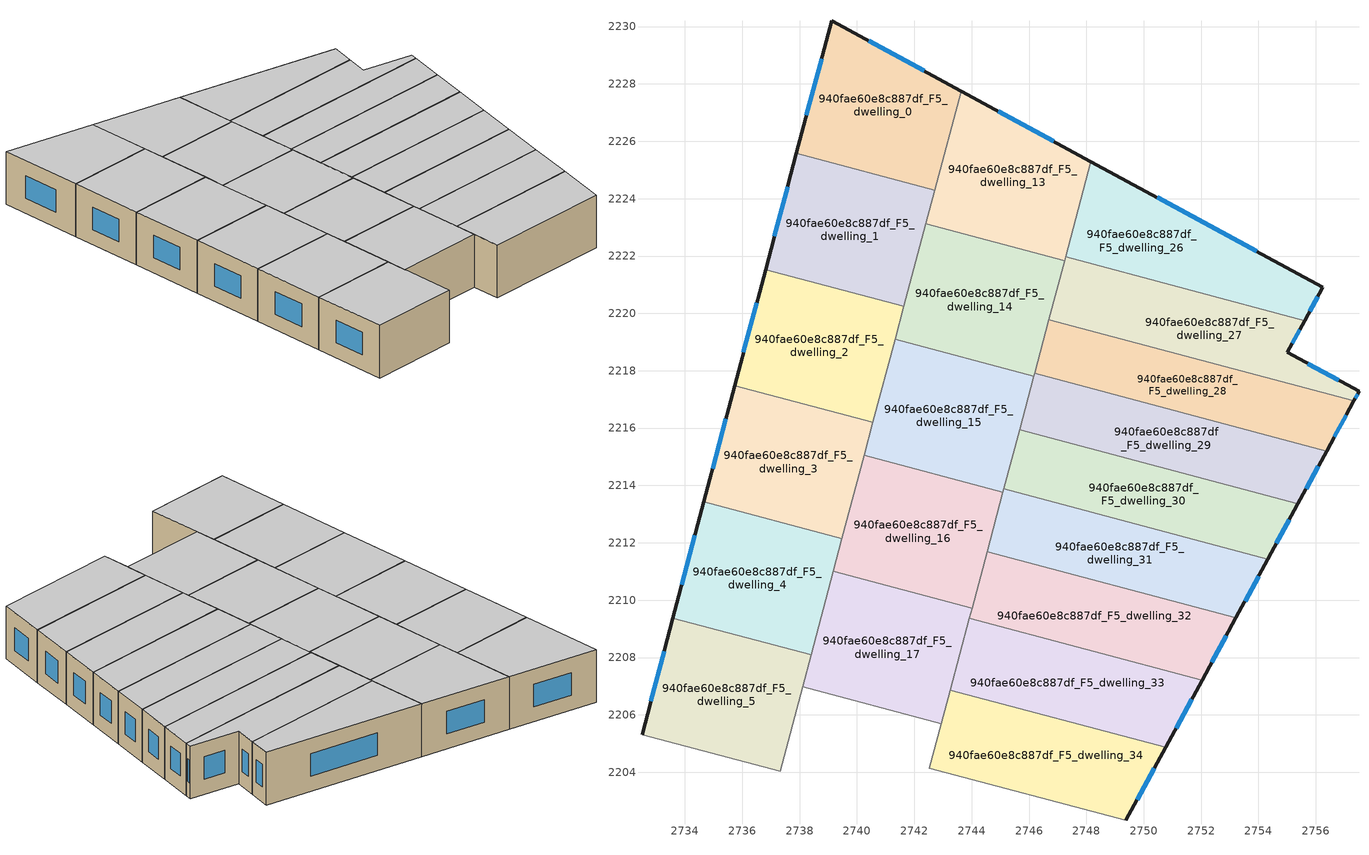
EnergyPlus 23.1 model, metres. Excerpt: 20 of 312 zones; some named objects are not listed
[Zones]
940fae60e8c887df_F5_dwelling_0
 floor to 940fae60e8c887df_F4_dwelling_0 (EU_floor_Construction): 2743.64,2227.75 2742.71,2224.29 2737.89,2225.58 2739.12,2230.21 z15
 wall outside (EU_wall_Construction): 2743.64,2227.75 2739.12,2230.21 2737.89,2225.58 z15:18
 wall to 940fae60e8c887df_F5_dwelling_1 (EU_wall_Construction): 2737.89,2225.58 2742.71,2224.29 z15:18
 wall to 940fae60e8c887df_F5_dwelling_13 (EU_wall_Construction): 2742.71,2224.29 2743.64,2227.75 z15:18
 window (EU_Window_Construction): 2738.76,2228.89 2738.24,2226.9 / 2742.34,2228.46 2740.41,2229.51 z15.86:17.14
 ceiling to 940fae60e8c887df_F6_dwelling_0 (EU_floor_Construction): 2742.71,2224.29 2743.64,2227.75 2739.12,2230.21 2737.89,2225.58 z18
940fae60e8c887df_F5_dwelling_1
 floor to 940fae60e8c887df_F4_dwelling_1 (EU_floor_Construction): 2742.71,2224.29 2741.64,2220.25 2736.81,2221.53 2737.89,2225.58 z15
 wall outside (EU_wall_Construction): 2737.89,2225.58 2736.81,2221.53 z15:18
 wall to 940fae60e8c887df_F5_dwelling_2 (EU_wall_Construction): 2736.81,2221.53 2741.64,2220.25 z15:18
 wall to 940fae60e8c887df_F5_dwelling_14 (EU_wall_Construction): 2741.64,2220.25 2742.4,2223.13 z15:18
 wall to 940fae60e8c887df_F5_dwelling_13 (EU_wall_Construction): 2742.4,2223.13 2742.71,2224.29 z15:18
 window (EU_Window_Construction): 2737.58,2224.42 2737.12,2222.69 z15.86:17.14
 ceiling to 940fae60e8c887df_F6_dwelling_1 (EU_floor_Construction): 2741.64,2220.25 2742.71,2224.29 2737.89,2225.58 2736.81,2221.53 z18
940fae60e8c887df_F5_dwelling_13
 floor to 940fae60e8c887df_F4_dwelling_13 (EU_floor_Construction): 2748.16,2225.3 2747.24,2221.84 2742.4,2223.13 2743.64,2227.75 z15
 wall outside (EU_wall_Construction): 2748.16,2225.3 2743.64,2227.75 z15:18
 wall to 940fae60e8c887df_F5_dwelling_14 (EU_wall_Construction): 2742.4,2223.13 2747.24,2221.84 z15:18
 wall to 940fae60e8c887df_F5_dwelling_26 (EU_wall_Construction): 2747.27,2221.97 2748.16,2225.3 z15:18
 wall to 940fae60e8c887df_F5_dwelling_27 (EU_wall_Construction): 2747.24,2221.84 2747.27,2221.97 z15:18
 window (EU_Window_Construction): 2746.87,2226 2744.93,2227.05 z15.86:17.14
 ceiling to 940fae60e8c887df_F6_dwelling_13 (EU_floor_Construction): 2747.24,2221.84 2748.16,2225.3 2743.64,2227.75 2742.4,2223.13 z18
940fae60e8c887df_F5_dwelling_14
 floor to 940fae60e8c887df_F4_dwelling_14 (EU_floor_Construction): 2747.24,2221.84 2746.16,2217.8 2741.33,2219.09 2742.4,2223.13 z15
 wall to 940fae60e8c887df_F5_dwelling_15 (EU_wall_Construction): 2741.33,2219.09 2746.16,2217.8 z15:18
 wall to 940fae60e8c887df_F5_dwelling_27 (EU_wall_Construction): 2746.69,2219.79 2747.24,2221.84 z15:18
 wall to 940fae60e8c887df_F5_dwelling_28 (EU_wall_Construction): 2746.19,2217.91 2746.69,2219.78 z15:18
 wall to 940fae60e8c887df_F5_dwelling_2 (EU_wall_Construction): 2741.64,2220.24 2741.33,2219.09 z15:18
 wall to 940fae60e8c887df_F5_dwelling_29 (EU_wall_Construction): 2746.16,2217.8 2746.19,2217.91 z15:18
 ceiling to 940fae60e8c887df_F6_dwelling_14 (EU_floor_Construction): 2746.16,2217.8 2747.24,2221.84 2742.4,2223.13 2741.33,2219.09 z18
940fae60e8c887df_F5_dwelling_15
 floor to 940fae60e8c887df_F4_dwelling_15 (EU_floor_Construction): 2746.16,2217.8 2745.09,2213.76 2740.25,2215.05 2741.33,2219.09 z15
 wall to 940fae60e8c887df_F5_dwelling_16 (EU_wall_Construction): 2740.25,2215.05 2745.09,2213.76 z15:18
 wall to 940fae60e8c887df_F5_dwelling_2 (EU_wall_Construction): 2741.33,2219.09 2740.56,2216.2 z15:18
 wall to 940fae60e8c887df_F5_dwelling_30 (EU_wall_Construction): 2745.12,2213.88 2745.67,2215.94 z15:18
 wall to 940fae60e8c887df_F5_dwelling_29 (EU_wall_Construction): 2745.67,2215.94 2746.16,2217.8 z15:18
 wall to 940fae60e8c887df_F5_dwelling_3 (EU_wall_Construction): 2740.56,2216.2 2740.25,2215.05 z15:18
 wall to 940fae60e8c887df_F5_dwelling_31 (EU_wall_Construction): 2745.09,2213.76 2745.12,2213.88 z15:18
 ceiling to 940fae60e8c887df_F6_dwelling_15 (EU_floor_Construction): 2745.09,2213.76 2746.16,2217.8 2741.33,2219.09 2740.25,2215.05 z18
940fae60e8c887df_F5_dwelling_16
 floor to 940fae60e8c887df_F4_dwelling_16 (EU_floor_Construction): 2745.09,2213.76 2744.01,2209.72 2739.18,2211.01 2740.25,2215.05 z15
 wall to 940fae60e8c887df_F5_dwelling_17 (EU_wall_Construction): 2739.18,2211.01 2744.01,2209.72 z15:18
 wall to 940fae60e8c887df_F5_dwelling_3 (EU_wall_Construction): 2740.25,2215.05 2739.48,2212.14 z15:18
 wall to 940fae60e8c887df_F5_dwelling_31 (EU_wall_Construction): 2744.54,2211.69 2745.09,2213.76 z15:18
 wall to 940fae60e8c887df_F5_dwelling_32 (EU_wall_Construction): 2744.01,2209.72 2744.54,2211.69 z15:18
 wall to 940fae60e8c887df_F5_dwelling_4 (EU_wall_Construction): 2739.48,2212.14 2739.18,2211.01 z15:18
 ceiling to 940fae60e8c887df_F6_dwelling_16 (EU_floor_Construction): 2744.01,2209.72 2745.09,2213.76 2740.25,2215.05 2739.18,2211.01 z18
940fae60e8c887df_F5_dwelling_17
 floor to 940fae60e8c887df_F4_dwelling_17 (EU_floor_Construction): 2744.01,2209.72 2742.94,2205.69 2738.1,2206.97 2739.18,2211.01 z15
 wall to 940fae60e8c887df_F5_dwelling_18 (EU_wall_Construction): 2738.1,2206.97 2742.94,2205.69 z15:18
 wall to 940fae60e8c887df_F5_dwelling_4 (EU_wall_Construction): 2739.18,2211.01 2738.4,2208.09 z15:18
 wall to 940fae60e8c887df_F5_dwelling_33 (EU_wall_Construction): 2743.25,2206.87 2743.92,2209.37 z15:18
 wall to 940fae60e8c887df_F5_dwelling_5 (EU_wall_Construction): 2738.4,2208.09 2738.1,2206.97 z15:18
 wall to 940fae60e8c887df_F5_dwelling_32 (EU_wall_Construction): 2743.92,2209.37 2744.01,2209.72 z15:18
 wall to 940fae60e8c887df_F5_dwelling_34 (EU_wall_Construction): 2742.94,2205.69 2743.25,2206.87 z15:18
 ceiling to 940fae60e8c887df_F6_dwelling_17 (EU_floor_Construction): 2742.94,2205.69 2744.01,2209.72 2739.18,2211.01 2738.1,2206.97 z18
940fae60e8c887df_F5_dwelling_2
 floor to 940fae60e8c887df_F4_dwelling_2 (EU_floor_Construction): 2741.64,2220.25 2740.56,2216.2 2735.73,2217.48 2736.81,2221.53 z15
 wall outside (EU_wall_Construction): 2736.81,2221.53 2735.73,2217.48 z15:18
 wall to 940fae60e8c887df_F5_dwelling_3 (EU_wall_Construction): 2735.73,2217.48 2740.56,2216.2 z15:18
 window (EU_Window_Construction): 2736.5,2220.37 2736.04,2218.64 z15.86:17.14
 ceiling to 940fae60e8c887df_F6_dwelling_2 (EU_floor_Construction): 2740.56,2216.2 2741.64,2220.25 2736.81,2221.53 2735.73,2217.48 z18
940fae60e8c887df_F5_dwelling_26
 floor to 940fae60e8c887df_F4_dwelling_26 (EU_floor_Construction): 2756.24,2220.9 2755.61,2219.75 2747.27,2221.97 2748.16,2225.3 z15
 wall outside (EU_wall_Construction): 2755.61,2219.75 2756.24,2220.9 2748.16,2225.3 z15:18
 wall to 940fae60e8c887df_F5_dwelling_27 (EU_wall_Construction): 2747.27,2221.97 2755.61,2219.75 z15:18
 window (EU_Window_Construction): 2753.93,2222.16 2750.47,2224.04 / 2755.79,2220.08 2756.06,2220.57 z15.86:17.14
 ceiling to 940fae60e8c887df_F6_dwelling_26 (EU_floor_Construction): 2755.61,2219.75 2756.24,2220.9 2748.16,2225.3 2747.27,2221.97 z18
940fae60e8c887df_F5_dwelling_27
 floor to 940fae60e8c887df_F4_dwelling_27 (EU_floor_Construction): 2755.61,2219.75 2755.01,2218.64 2757.51,2217.28 2757.33,2216.95 2746.69,2219.79 2747.27,2221.97 z15
 wall outside (EU_wall_Construction): 2757.33,2216.95 2757.51,2217.28 2755.01,2218.64 2755.61,2219.75 z15:18
 wall to 940fae60e8c887df_F5_dwelling_28 (EU_wall_Construction): 2746.69,2219.79 2757.33,2216.95 z15:18
 window (EU_Window_Construction): 2755.18,2218.96 2755.44,2219.43 / 2756.79,2217.67 2755.72,2218.25 / 2757.38,2217.05 2757.45,2217.19 z15.86:17.14
 ceiling to 940fae60e8c887df_F6_dwelling_27 (EU_floor_Construction): 2757.33,2216.95 2757.51,2217.28 2755.01,2218.64 2755.61,2219.75 2747.27,2221.97 2746.69,2219.79 z18
940fae60e8c887df_F5_dwelling_28
 floor to 940fae60e8c887df_F4_dwelling_28 (EU_floor_Construction): 2757.33,2216.95 2756.37,2215.2 2746.19,2217.91 2746.69,2219.79 z15
 wall outside (EU_wall_Construction): 2756.37,2215.2 2757.33,2216.95 z15:18
 wall to 940fae60e8c887df_F5_dwelling_29 (EU_wall_Construction): 2746.19,2217.91 2756.37,2215.2 z15:18
 window (EU_Window_Construction): 2756.65,2215.7 2757.05,2216.45 z15.86:17.14
 ceiling to 940fae60e8c887df_F6_dwelling_28 (EU_floor_Construction): 2756.37,2215.2 2757.33,2216.95 2746.69,2219.79 2746.19,2217.91 z18
940fae60e8c887df_F5_dwelling_29
 floor to 940fae60e8c887df_F4_dwelling_29 (EU_floor_Construction): 2756.37,2215.2 2755.38,2213.36 2745.67,2215.94 2746.19,2217.91 z15
 wall outside (EU_wall_Construction): 2755.38,2213.36 2756.37,2215.2 z15:18
 wall to 940fae60e8c887df_F5_dwelling_30 (EU_wall_Construction): 2745.67,2215.94 2755.38,2213.36 z15:18
 window (EU_Window_Construction): 2755.66,2213.88 2756.09,2214.67 z15.86:17.14
 ceiling to 940fae60e8c887df_F6_dwelling_29 (EU_floor_Construction): 2755.38,2213.36 2756.37,2215.2 2746.19,2217.91 2745.67,2215.94 z18
940fae60e8c887df_F5_dwelling_3
 floor to 940fae60e8c887df_F4_dwelling_3 (EU_floor_Construction): 2740.56,2216.2 2739.48,2212.14 2734.66,2213.43 2735.73,2217.48 z15
 wall outside (EU_wall_Construction): 2735.73,2217.48 2734.66,2213.43 z15:18
 wall to 940fae60e8c887df_F5_dwelling_4 (EU_wall_Construction): 2734.66,2213.43 2739.48,2212.14 z15:18
 window (EU_Window_Construction): 2735.43,2216.32 2734.97,2214.58 z15.86:17.14
 ceiling to 940fae60e8c887df_F6_dwelling_3 (EU_floor_Construction): 2739.48,2212.14 2740.56,2216.2 2735.73,2217.48 2734.66,2213.43 z18
940fae60e8c887df_F5_dwelling_30
 floor to 940fae60e8c887df_F4_dwelling_30 (EU_floor_Construction): 2755.38,2213.36 2754.33,2211.43 2745.12,2213.88 2745.67,2215.94 z15
 wall outside (EU_wall_Construction): 2754.33,2211.43 2755.38,2213.36 z15:18
 wall to 940fae60e8c887df_F5_dwelling_31 (EU_wall_Construction): 2745.12,2213.88 2754.33,2211.43 z15:18
 window (EU_Window_Construction): 2754.62,2211.98 2755.08,2212.81 z15.86:17.14
 ceiling to 940fae60e8c887df_F6_dwelling_30 (EU_floor_Construction): 2754.33,2211.43 2755.38,2213.36 2745.67,2215.94 2745.12,2213.88 z18
940fae60e8c887df_F5_dwelling_31
 floor to 940fae60e8c887df_F4_dwelling_31 (EU_floor_Construction): 2754.33,2211.43 2753.21,2209.38 2744.54,2211.69 2745.12,2213.88 z15
 wall outside (EU_wall_Construction): 2753.21,2209.38 2754.33,2211.43 z15:18
 wall to 940fae60e8c887df_F5_dwelling_32 (EU_wall_Construction): 2744.54,2211.69 2753.21,2209.38 z15:18
 window (EU_Window_Construction): 2753.53,2209.97 2754.01,2210.84 z15.86:17.14
 ceiling to 940fae60e8c887df_F6_dwelling_31 (EU_floor_Construction): 2753.21,2209.38 2754.33,2211.43 2745.12,2213.88 2744.54,2211.69 z18
940fae60e8c887df_F5_dwelling_32
 floor to 940fae60e8c887df_F4_dwelling_32 (EU_floor_Construction): 2753.21,2209.38 2752.03,2207.21 2743.92,2209.37 2744.54,2211.69 z15
 wall outside (EU_wall_Construction): 2752.03,2207.21 2753.21,2209.38 z15:18
 wall to 940fae60e8c887df_F5_dwelling_33 (EU_wall_Construction): 2743.92,2209.37 2752.03,2207.21 z15:18
 window (EU_Window_Construction): 2752.37,2207.83 2752.88,2208.76 z15.86:17.14
 ceiling to 940fae60e8c887df_F6_dwelling_32 (EU_floor_Construction): 2752.03,2207.21 2753.21,2209.38 2744.54,2211.69 2743.92,2209.37 z18
940fae60e8c887df_F5_dwelling_33
 floor to 940fae60e8c887df_F4_dwelling_33 (EU_floor_Construction): 2752.03,2207.21 2750.76,2204.87 2743.25,2206.87 2743.92,2209.37 z15
 wall outside (EU_wall_Construction): 2750.76,2204.87 2752.03,2207.21 z15:18
 wall to 940fae60e8c887df_F5_dwelling_34 (EU_wall_Construction): 2743.25,2206.87 2750.76,2204.87 z15:18
 window (EU_Window_Construction): 2751.12,2205.53 2751.67,2206.54 z15.86:17.14
 ceiling to 940fae60e8c887df_F6_dwelling_33 (EU_floor_Construction): 2750.76,2204.87 2752.03,2207.21 2743.92,2209.37 2743.25,2206.87 z18
940fae60e8c887df_F5_dwelling_34
 floor to 940fae60e8c887df_F4_dwelling_34 (EU_floor_Construction): 2750.76,2204.87 2749.38,2202.32 2742.53,2204.15 2743.25,2206.87 z15
 wall outside (EU_wall_Construction): 2749.38,2202.32 2750.76,2204.87 z15:18
 wall to 940fae60e8c887df_F5_dwelling_35 (EU_wall_Construction): 2742.53,2204.15 2749.38,2202.32 z15:18
 wall to 940fae60e8c887df_F5_dwelling_18 (EU_wall_Construction): 2742.94,2205.69 2742.53,2204.15 z15:18
 window (EU_Window_Construction): 2749.77,2203.05 2750.37,2204.14 z15.86:17.14
 ceiling to 940fae60e8c887df_F6_dwelling_34 (EU_floor_Construction): 2749.38,2202.32 2750.76,2204.87 2743.25,2206.87 2742.53,2204.15 z18
940fae60e8c887df_F5_dwelling_4
 floor to 940fae60e8c887df_F4_dwelling_4 (EU_floor_Construction): 2739.48,2212.14 2738.4,2208.09 2733.58,2209.37 2734.66,2213.43 z15
 wall outside (EU_wall_Construction): 2734.66,2213.43 2733.58,2209.37 z15:18
 wall to 940fae60e8c887df_F5_dwelling_5 (EU_wall_Construction): 2733.58,2209.37 2738.4,2208.09 z15:18
 window (EU_Window_Construction): 2734.35,2212.27 2733.89,2210.53 z15.86:17.14
 ceiling to 940fae60e8c887df_F6_dwelling_4 (EU_floor_Construction): 2738.4,2208.09 2739.48,2212.14 2734.66,2213.43 2733.58,2209.37 z18
940fae60e8c887df_F5_dwelling_5
 floor to 940fae60e8c887df_F4_dwelling_5 (EU_floor_Construction): 2738.4,2208.09 2737.32,2204.03 2732.5,2205.31 2733.58,2209.37 z15
 wall outside (EU_wall_Construction): 2733.58,2209.37 2732.5,2205.31 z15:18
 wall to 940fae60e8c887df_F5_dwelling_6 (EU_wall_Construction): 2732.5,2205.31 2737.32,2204.03 z15:18
 wall to 940fae60e8c887df_F5_dwelling_18 (EU_wall_Construction): 2737.32,2204.03 2738.1,2206.97 z15:18
 window (EU_Window_Construction): 2733.27,2208.21 2732.81,2206.47 z15.86:17.14
 ceiling to 940fae60e8c887df_F6_dwelling_5 (EU_floor_Construction): 2737.32,2204.03 2738.4,2208.09 2733.58,2209.37 2732.5,2205.31 z18
[Building]
EU S2 Campaign: North Axis=0; Terrain=City; Solar Distribution=FullExterior
[Site:Location]
Helsinki-Vantaa.AP: Latitude=60.317; Longitude=24.963; Time Zone=2; Elevation=54.6
[SizingPeriod:WeatherFileDays]
AnnualSizingPeriod: Begin Month=1; Begin Day of Month=1; End Month=12; End Day of Month=31; Day of Week for Start Day=Monday; Use Weather File Daylight Saving Period=No; Use Weather File Rain and Snow Indicators=No
[MATERIAL]
EU_InternalMass_Material: Roughness=MediumRough; Thickness=0.1; Conductivity=1; Density=1800; Specific Heat=900; Thermal Absorptance=0.9; Solar Absorptance=0.7; Visible Absorptance=0.7
[MATERIAL:NOMASS] Roughness=MediumRough; Thermal Absorptance=0.9; Solar Absorptance=0.7; Visible Absorptance=0.7
Name | Thermal Resistance
EU_wall_NoMass | 5.91765
EU_floor_NoMass | 6.2875
[WINDOWMATERIAL:SIMPLEGLAZINGSYSTEM]
EU_Window_SimpleGlazing: UFactor=0.994035; Solar Heat Gain Coefficient=0.7; Visible Transmittance=0.7
[CONSTRUCTION]
EU_wall_Construction: EU_wall_NoMass
EU_floor_Construction: EU_floor_NoMass
EU_Window_Construction: EU_Window_SimpleGlazing
EU_InternalMass_Construction: EU_InternalMass_Material
[ZONE] Type=1; Multiplier=1; Ceiling Height=autocalculate; Floor Area=autocalculate; Part of Total Floor Area=Yes
Name | Volume
940fae60e8c887df_F5_dwelling_0; 940fae60e8c887df_F5_dwelling_34 | 62.7524
940fae60e8c887df_F5_dwelling_1; 940fae60e8c887df_F5_dwelling_17 | 62.759
940fae60e8c887df_F5_dwelling_13 | 62.7554
940fae60e8c887df_F5_dwelling_14 | 62.7649
940fae60e8c887df_F5_dwelling_15 | 62.7598
940fae60e8c887df_F5_dwelling_16; 940fae60e8c887df_F5_dwelling_26 | 62.7605
940fae60e8c887df_F5_dwelling_2 | 62.7495
940fae60e8c887df_F5_dwelling_27; 940fae60e8c887df_F5_dwelling_3; 940fae60e8c887df_F5_dwelling_31 | 62.7539
940fae60e8c887df_F5_dwelling_28 | 62.7642
940fae60e8c887df_F5_dwelling_29 | 62.748
940fae60e8c887df_F5_dwelling_30 | 62.7664
940fae60e8c887df_F5_dwelling_32 | 62.7466
940fae60e8c887df_F5_dwelling_33 | 62.7678
940fae60e8c887df_F5_dwelling_4 | 62.7568
940fae60e8c887df_F5_dwelling_5 | 62.7583
[INTERNALMASS] Construction=EU_InternalMass_Construction
Name | Zone or ZoneList | Surface Area
940fae60e8c887df_F5_dwelling_0_EU_InternalMass | 940fae60e8c887df_F5_dwelling_0 | 20.9173
940fae60e8c887df_F5_dwelling_1_EU_InternalMass | 940fae60e8c887df_F5_dwelling_1 | 20.9199
940fae60e8c887df_F5_dwelling_2_EU_InternalMass | 940fae60e8c887df_F5_dwelling_2 | 20.916
940fae60e8c887df_F5_dwelling_3_EU_InternalMass | 940fae60e8c887df_F5_dwelling_3 | 20.918
940fae60e8c887df_F5_dwelling_4_EU_InternalMass | 940fae60e8c887df_F5_dwelling_4 | 20.9187
940fae60e8c887df_F5_dwelling_5_EU_InternalMass | 940fae60e8c887df_F5_dwelling_5 | 20.9196
940fae60e8c887df_F5_dwelling_13_EU_InternalMass | 940fae60e8c887df_F5_dwelling_13 | 20.919
940fae60e8c887df_F5_dwelling_14_EU_InternalMass | 940fae60e8c887df_F5_dwelling_14 | 20.9217
940fae60e8c887df_F5_dwelling_15_EU_InternalMass | 940fae60e8c887df_F5_dwelling_15 | 20.9199
940fae60e8c887df_F5_dwelling_16_EU_InternalMass | 940fae60e8c887df_F5_dwelling_16 | 20.9199
940fae60e8c887df_F5_dwelling_17_EU_InternalMass | 940fae60e8c887df_F5_dwelling_17 | 20.9199
940fae60e8c887df_F5_dwelling_26_EU_InternalMass | 940fae60e8c887df_F5_dwelling_26 | 20.9201
940fae60e8c887df_F5_dwelling_27_EU_InternalMass | 940fae60e8c887df_F5_dwelling_27 | 20.9179
940fae60e8c887df_F5_dwelling_28_EU_InternalMass | 940fae60e8c887df_F5_dwelling_28 | 20.921
940fae60e8c887df_F5_dwelling_29_EU_InternalMass | 940fae60e8c887df_F5_dwelling_29 | 20.9164
940fae60e8c887df_F5_dwelling_30_EU_InternalMass | 940fae60e8c887df_F5_dwelling_30 | 20.9221
940fae60e8c887df_F5_dwelling_31_EU_InternalMass | 940fae60e8c887df_F5_dwelling_31 | 20.9178
940fae60e8c887df_F5_dwelling_32_EU_InternalMass | 940fae60e8c887df_F5_dwelling_32 | 20.9155
940fae60e8c887df_F5_dwelling_33_EU_InternalMass | 940fae60e8c887df_F5_dwelling_33 | 20.9227
940fae60e8c887df_F5_dwelling_34_EU_InternalMass | 940fae60e8c887df_F5_dwelling_34 | 20.9175
[OTHEREQUIPMENT] Fuel Type=Electricity; Design Level Calculation Method=Watts/Area; Power per Zone Floor Area=1; Fraction Latent=0; Fraction Radiant=0; Fraction Lost=0; Carbon Dioxide Generation Rate=0; EndUse Subcategory=EU_Step8_InternalGains
Name | Zone or ZoneList or Space or SpaceList | Schedule
EU_Step8_InternalGain_940fae60e8c887df_F5_dwelling_0_f000 | 940fae60e8c887df_F5_dwelling_0 | EU_Step8_GainSchedule_940fae60e8c887df_F5_dwelling_0_f000
EU_Step8_InternalGain_940fae60e8c887df_F5_dwelling_1_f000 | 940fae60e8c887df_F5_dwelling_1 | EU_Step8_GainSchedule_940fae60e8c887df_F5_dwelling_1_f000
EU_Step8_InternalGain_940fae60e8c887df_F5_dwelling_2_f000 | 940fae60e8c887df_F5_dwelling_2 | EU_Step8_GainSchedule_940fae60e8c887df_F5_dwelling_2_f000
EU_Step8_InternalGain_940fae60e8c887df_F5_dwelling_3_f000 | 940fae60e8c887df_F5_dwelling_3 | EU_Step8_GainSchedule_940fae60e8c887df_F5_dwelling_3_f000
EU_Step8_InternalGain_940fae60e8c887df_F5_dwelling_4_f000 | 940fae60e8c887df_F5_dwelling_4 | EU_Step8_GainSchedule_940fae60e8c887df_F5_dwelling_4_f000
EU_Step8_InternalGain_940fae60e8c887df_F5_dwelling_5_f000 | 940fae60e8c887df_F5_dwelling_5 | EU_Step8_GainSchedule_940fae60e8c887df_F5_dwelling_5_f000
EU_Step8_InternalGain_940fae60e8c887df_F5_dwelling_13_f000 | 940fae60e8c887df_F5_dwelling_13 | EU_Step8_GainSchedule_940fae60e8c887df_F5_dwelling_13_f000
EU_Step8_InternalGain_940fae60e8c887df_F5_dwelling_14_f000 | 940fae60e8c887df_F5_dwelling_14 | EU_Step8_GainSchedule_940fae60e8c887df_F5_dwelling_14_f000
EU_Step8_InternalGain_940fae60e8c887df_F5_dwelling_15_f000 | 940fae60e8c887df_F5_dwelling_15 | EU_Step8_GainSchedule_940fae60e8c887df_F5_dwelling_15_f000
EU_Step8_InternalGain_940fae60e8c887df_F5_dwelling_16_f000 | 940fae60e8c887df_F5_dwelling_16 | EU_Step8_GainSchedule_940fae60e8c887df_F5_dwelling_16_f000
EU_Step8_InternalGain_940fae60e8c887df_F5_dwelling_17_f000 | 940fae60e8c887df_F5_dwelling_17 | EU_Step8_GainSchedule_940fae60e8c887df_F5_dwelling_17_f000
EU_Step8_InternalGain_940fae60e8c887df_F5_dwelling_26_f000 | 940fae60e8c887df_F5_dwelling_26 | EU_Step8_GainSchedule_940fae60e8c887df_F5_dwelling_26_f000
EU_Step8_InternalGain_940fae60e8c887df_F5_dwelling_27_f000 | 940fae60e8c887df_F5_dwelling_27 | EU_Step8_GainSchedule_940fae60e8c887df_F5_dwelling_27_f000
EU_Step8_InternalGain_940fae60e8c887df_F5_dwelling_28_f000 | 940fae60e8c887df_F5_dwelling_28 | EU_Step8_GainSchedule_940fae60e8c887df_F5_dwelling_28_f000
EU_Step8_InternalGain_940fae60e8c887df_F5_dwelling_29_f000 | 940fae60e8c887df_F5_dwelling_29 | EU_Step8_GainSchedule_940fae60e8c887df_F5_dwelling_29_f000
EU_Step8_InternalGain_940fae60e8c887df_F5_dwelling_30_f000 | 940fae60e8c887df_F5_dwelling_30 | EU_Step8_GainSchedule_940fae60e8c887df_F5_dwelling_30_f000
EU_Step8_InternalGain_940fae60e8c887df_F5_dwelling_31_f000 | 940fae60e8c887df_F5_dwelling_31 | EU_Step8_GainSchedule_940fae60e8c887df_F5_dwelling_31_f000
EU_Step8_InternalGain_940fae60e8c887df_F5_dwelling_32_f000 | 940fae60e8c887df_F5_dwelling_32 | EU_Step8_GainSchedule_940fae60e8c887df_F5_dwelling_32_f000
EU_Step8_InternalGain_940fae60e8c887df_F5_dwelling_33_f000 | 940fae60e8c887df_F5_dwelling_33 | EU_Step8_GainSchedule_940fae60e8c887df_F5_dwelling_33_f000
EU_Step8_InternalGain_940fae60e8c887df_F5_dwelling_34_f000 | 940fae60e8c887df_F5_dwelling_34 | EU_Step8_GainSchedule_940fae60e8c887df_F5_dwelling_34_f000
[ZONEVENTILATION:DESIGNFLOWRATE] Schedule=EU_AlwaysOn; Design Flow Rate Calculation Method=AirChanges/Hour; Air Changes per Hour=0.596421; Ventilation Type=Natural; Fan Pressure Rise=0; Fan Total Efficiency=1; Constant Term Coefficient=1; Temperature Term Coefficient=0; Velocity Term Coefficient=0; Velocity Squared Term Coefficient=0; Minimum Indoor Temperature=-100; Maximum Indoor Temperature=100; Delta Temperature=-100; Minimum Outdoor Temperature=-100; Maximum Outdoor Temperature=100; Maximum Wind Speed=40
Name | Zone or ZoneList or Space or SpaceList
EU_ConstantAir_940fae60e8c887df_F5_dwelling_0 | 940fae60e8c887df_F5_dwelling_0
EU_ConstantAir_940fae60e8c887df_F5_dwelling_1 | 940fae60e8c887df_F5_dwelling_1
EU_ConstantAir_940fae60e8c887df_F5_dwelling_2 | 940fae60e8c887df_F5_dwelling_2
EU_ConstantAir_940fae60e8c887df_F5_dwelling_3 | 940fae60e8c887df_F5_dwelling_3
EU_ConstantAir_940fae60e8c887df_F5_dwelling_4 | 940fae60e8c887df_F5_dwelling_4
EU_ConstantAir_940fae60e8c887df_F5_dwelling_5 | 940fae60e8c887df_F5_dwelling_5
EU_ConstantAir_940fae60e8c887df_F5_dwelling_13 | 940fae60e8c887df_F5_dwelling_13
EU_ConstantAir_940fae60e8c887df_F5_dwelling_14 | 940fae60e8c887df_F5_dwelling_14
EU_ConstantAir_940fae60e8c887df_F5_dwelling_15 | 940fae60e8c887df_F5_dwelling_15
EU_ConstantAir_940fae60e8c887df_F5_dwelling_16 | 940fae60e8c887df_F5_dwelling_16
EU_ConstantAir_940fae60e8c887df_F5_dwelling_17 | 940fae60e8c887df_F5_dwelling_17
EU_ConstantAir_940fae60e8c887df_F5_dwelling_26 | 940fae60e8c887df_F5_dwelling_26
EU_ConstantAir_940fae60e8c887df_F5_dwelling_27 | 940fae60e8c887df_F5_dwelling_27
EU_ConstantAir_940fae60e8c887df_F5_dwelling_28 | 940fae60e8c887df_F5_dwelling_28
EU_ConstantAir_940fae60e8c887df_F5_dwelling_29 | 940fae60e8c887df_F5_dwelling_29
EU_ConstantAir_940fae60e8c887df_F5_dwelling_30 | 940fae60e8c887df_F5_dwelling_30
EU_ConstantAir_940fae60e8c887df_F5_dwelling_31 | 940fae60e8c887df_F5_dwelling_31
EU_ConstantAir_940fae60e8c887df_F5_dwelling_32 | 940fae60e8c887df_F5_dwelling_32
EU_ConstantAir_940fae60e8c887df_F5_dwelling_33 | 940fae60e8c887df_F5_dwelling_33
EU_ConstantAir_940fae60e8c887df_F5_dwelling_34 | 940fae60e8c887df_F5_dwelling_34
[HVACTEMPLATE:ZONE:IDEALLOADSAIRSYSTEM] System Availability Schedule=EU_AlwaysOn; Maximum Heating Supply Air Temperature=50; Minimum Cooling Supply Air Temperature=13; Maximum Heating Supply Air Humidity Ratio=0.0156; Minimum Cooling Supply Air Humidity Ratio=0.0077; Heating Limit=NoLimit; Cooling Limit=NoLimit; Heating Availability Schedule=EU_AlwaysOn; Cooling Availability Schedule=EU_CoolingOff; Dehumidification Control Type=ConstantSensibleHeatRatio; Cooling Sensible Heat Ratio=0.7; Dehumidification Setpoint=60; Humidification Control Type=None; Humidification Setpoint=30; Outdoor Air Method=None; Outdoor Air Flow Rate per Person=0.00944; Outdoor Air Flow Rate per Zone Floor Area=0; Outdoor Air Flow Rate per Zone=0; Demand Controlled Ventilation Type=None; Outdoor Air Economizer Type=NoEconomizer; Heat Recovery Type=None; Sensible Heat Recovery Effectiveness=0.7; Latent Heat Recovery Effectiveness=0.65
Name | Template Thermostat
940fae60e8c887df_F5_dwelling_0 | EU_HeatOnly_940fae60e8c887df_F5_dwelling_0
940fae60e8c887df_F5_dwelling_1 | EU_HeatOnly_940fae60e8c887df_F5_dwelling_1
940fae60e8c887df_F5_dwelling_2 | EU_HeatOnly_940fae60e8c887df_F5_dwelling_2
940fae60e8c887df_F5_dwelling_3 | EU_HeatOnly_940fae60e8c887df_F5_dwelling_3
940fae60e8c887df_F5_dwelling_4 | EU_HeatOnly_940fae60e8c887df_F5_dwelling_4
940fae60e8c887df_F5_dwelling_5 | EU_HeatOnly_940fae60e8c887df_F5_dwelling_5
940fae60e8c887df_F5_dwelling_13 | EU_HeatOnly_940fae60e8c887df_F5_dwelling_13
940fae60e8c887df_F5_dwelling_14 | EU_HeatOnly_940fae60e8c887df_F5_dwelling_14
940fae60e8c887df_F5_dwelling_15 | EU_HeatOnly_940fae60e8c887df_F5_dwelling_15
940fae60e8c887df_F5_dwelling_16 | EU_HeatOnly_940fae60e8c887df_F5_dwelling_16
940fae60e8c887df_F5_dwelling_17 | EU_HeatOnly_940fae60e8c887df_F5_dwelling_17
940fae60e8c887df_F5_dwelling_26 | EU_HeatOnly_940fae60e8c887df_F5_dwelling_26
940fae60e8c887df_F5_dwelling_27 | EU_HeatOnly_940fae60e8c887df_F5_dwelling_27
940fae60e8c887df_F5_dwelling_28 | EU_HeatOnly_940fae60e8c887df_F5_dwelling_28
940fae60e8c887df_F5_dwelling_29 | EU_HeatOnly_940fae60e8c887df_F5_dwelling_29
940fae60e8c887df_F5_dwelling_30 | EU_HeatOnly_940fae60e8c887df_F5_dwelling_30
940fae60e8c887df_F5_dwelling_31 | EU_HeatOnly_940fae60e8c887df_F5_dwelling_31
940fae60e8c887df_F5_dwelling_32 | EU_HeatOnly_940fae60e8c887df_F5_dwelling_32
940fae60e8c887df_F5_dwelling_33 | EU_HeatOnly_940fae60e8c887df_F5_dwelling_33
940fae60e8c887df_F5_dwelling_34 | EU_HeatOnly_940fae60e8c887df_F5_dwelling_34
[SIZING:ZONE] Zone Cooling Design Supply Air Temperature Input Method=SupplyAirTemperature; Zone Cooling Design Supply Air Temperature=13; Zone Heating Design Supply Air Temperature Input Method=SupplyAirTemperature; Zone Heating Design Supply Air Temperature=50; Zone Cooling Design Supply Air Humidity Ratio=0.008; Zone Heating Design Supply Air Humidity Ratio=0.008; Cooling Design Air Flow Method=DesignDay; Cooling Design Air Flow Rate=0; Cooling Minimum Air Flow per Zone Floor Area=0.000762; Cooling Minimum Air Flow=0; Cooling Minimum Air Flow Fraction=0.2; Heating Design Air Flow Method=DesignDay; Heating Design Air Flow Rate=0; Heating Maximum Air Flow per Zone Floor Area=0.002032; Heating Maximum Air Flow=0.141576; Heating Maximum Air Flow Fraction=0.3; Account for Dedicated Outdoor Air System=No; Dedicated Outdoor Air System Control Strategy=NeutralSupplyAir; Dedicated Outdoor Air Low Setpoint Temperature for Design=autosize; Dedicated Outdoor Air High Setpoint Temperature for Design=autosize; Zone Load Sizing Method=Sensible Load Only No Latent Load; Zone Latent Cooling Design Supply Air Humidity Ratio Input Method=HumidityRatioDifference; Zone Cooling Design Supply Air Humidity Ratio Difference=0.005; Zone Latent Heating Design Supply Air Humidity Ratio Input Method=HumidityRatioDifference; Zone Humidification Design Supply Air Humidity Ratio Difference=0.005
940fae60e8c887df_F5_dwelling_0; 940fae60e8c887df_F5_dwelling_1; 940fae60e8c887df_F5_dwelling_2; 940fae60e8c887df_F5_dwelling_3; 940fae60e8c887df_F5_dwelling_4; 940fae60e8c887df_F5_dwelling_5; 940fae60e8c887df_F5_dwelling_13; 940fae60e8c887df_F5_dwelling_14; 940fae60e8c887df_F5_dwelling_15; 940fae60e8c887df_F5_dwelling_16; 940fae60e8c887df_F5_dwelling_17; 940fae60e8c887df_F5_dwelling_26; 940fae60e8c887df_F5_dwelling_27; 940fae60e8c887df_F5_dwelling_28; 940fae60e8c887df_F5_dwelling_29; 940fae60e8c887df_F5_dwelling_30; 940fae60e8c887df_F5_dwelling_31; 940fae60e8c887df_F5_dwelling_32; 940fae60e8c887df_F5_dwelling_33; 940fae60e8c887df_F5_dwelling_34
[SCHEDULE:CONSTANT]
Name | Hourly Value
EU_AlwaysOn | 1
EU_CoolingOff | 0
[SCHEDULE:FILE] Column Number=1; Rows to Skip at Top=0; Number of Hours of Data=8760; Column Separator=Comma; Interpolate to Timestep=No; Minutes per Item=60; Adjust Schedule for Daylight Savings=Yes
Name | File
EU_Step8_GainSchedule_940fae60e8c887df_F5_dwelling_0_f000 | ../../schedules/940fae60e8c887df/940fae60e8c887df_F5_dwelling_0_f000_gain.csv
EU_Step8_GainSchedule_940fae60e8c887df_F5_dwelling_1_f000 | ../../schedules/940fae60e8c887df/940fae60e8c887df_F5_dwelling_1_f000_gain.csv
EU_Step8_GainSchedule_940fae60e8c887df_F5_dwelling_2_f000 | ../../schedules/940fae60e8c887df/940fae60e8c887df_F5_dwelling_2_f000_gain.csv
EU_Step8_GainSchedule_940fae60e8c887df_F5_dwelling_3_f000 | ../../schedules/940fae60e8c887df/940fae60e8c887df_F5_dwelling_3_f000_gain.csv
EU_Step8_GainSchedule_940fae60e8c887df_F5_dwelling_4_f000 | ../../schedules/940fae60e8c887df/940fae60e8c887df_F5_dwelling_4_f000_gain.csv
EU_Step8_GainSchedule_940fae60e8c887df_F5_dwelling_5_f000 | ../../schedules/940fae60e8c887df/940fae60e8c887df_F5_dwelling_5_f000_gain.csv
EU_Step8_GainSchedule_940fae60e8c887df_F5_dwelling_13_f000 | ../../schedules/940fae60e8c887df/940fae60e8c887df_F5_dwelling_13_f000_gain.csv
EU_Step8_GainSchedule_940fae60e8c887df_F5_dwelling_14_f000 | ../../schedules/940fae60e8c887df/940fae60e8c887df_F5_dwelling_14_f000_gain.csv
EU_Step8_GainSchedule_940fae60e8c887df_F5_dwelling_15_f000 | ../../schedules/940fae60e8c887df/940fae60e8c887df_F5_dwelling_15_f000_gain.csv
EU_Step8_GainSchedule_940fae60e8c887df_F5_dwelling_16_f000 | ../../schedules/940fae60e8c887df/940fae60e8c887df_F5_dwelling_16_f000_gain.csv
EU_Step8_GainSchedule_940fae60e8c887df_F5_dwelling_17_f000 | ../../schedules/940fae60e8c887df/940fae60e8c887df_F5_dwelling_17_f000_gain.csv
EU_Step8_GainSchedule_940fae60e8c887df_F5_dwelling_26_f000 | ../../schedules/940fae60e8c887df/940fae60e8c887df_F5_dwelling_26_f000_gain.csv
EU_Step8_GainSchedule_940fae60e8c887df_F5_dwelling_27_f000 | ../../schedules/940fae60e8c887df/940fae60e8c887df_F5_dwelling_27_f000_gain.csv
EU_Step8_GainSchedule_940fae60e8c887df_F5_dwelling_28_f000 | ../../schedules/940fae60e8c887df/940fae60e8c887df_F5_dwelling_28_f000_gain.csv
EU_Step8_GainSchedule_940fae60e8c887df_F5_dwelling_29_f000 | ../../schedules/940fae60e8c887df/940fae60e8c887df_F5_dwelling_29_f000_gain.csv
EU_Step8_GainSchedule_940fae60e8c887df_F5_dwelling_30_f000 | ../../schedules/940fae60e8c887df/940fae60e8c887df_F5_dwelling_30_f000_gain.csv
EU_Step8_GainSchedule_940fae60e8c887df_F5_dwelling_31_f000 | ../../schedules/940fae60e8c887df/940fae60e8c887df_F5_dwelling_31_f000_gain.csv
EU_Step8_GainSchedule_940fae60e8c887df_F5_dwelling_32_f000 | ../../schedules/940fae60e8c887df/940fae60e8c887df_F5_dwelling_32_f000_gain.csv
EU_Step8_GainSchedule_940fae60e8c887df_F5_dwelling_33_f000 | ../../schedules/940fae60e8c887df/940fae60e8c887df_F5_dwelling_33_f000_gain.csv
EU_Step8_GainSchedule_940fae60e8c887df_F5_dwelling_34_f000 | ../../schedules/940fae60e8c887df/940fae60e8c887df_F5_dwelling_34_f000_gain.csv
